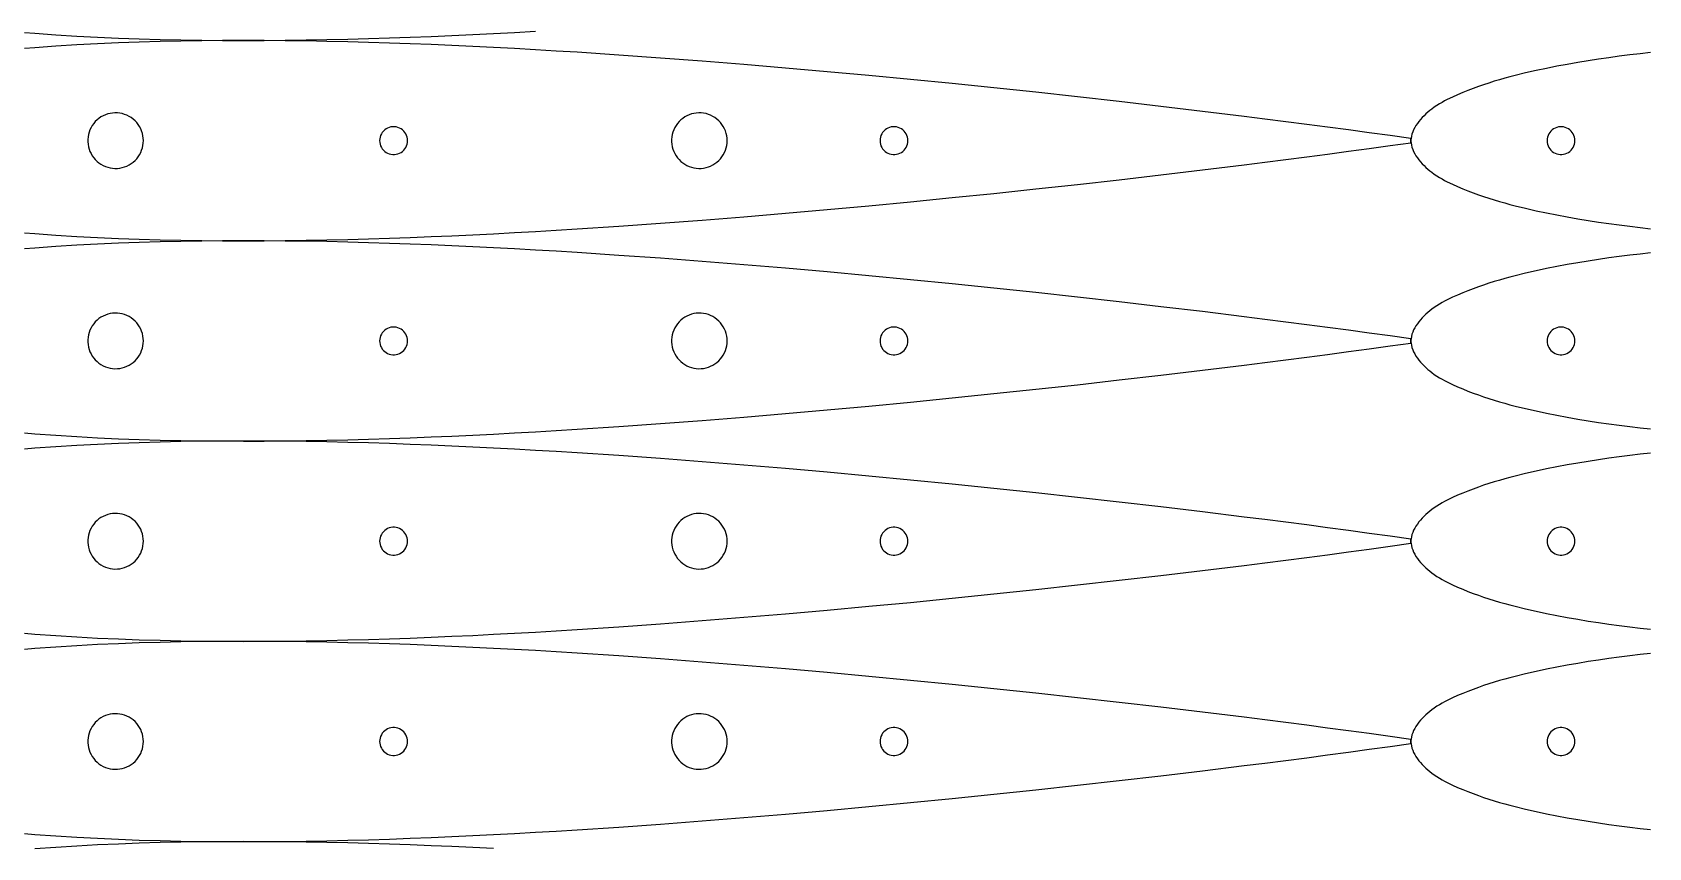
# Model space of a CAD drawing. Extents: x 0 to 1250, y 0 to 2500.
# Drawn here: x 652 to 942.8, y 179 to 325.6 of the extents above; entities that cross this region are included whole.
import ezdxf

# ---------------------------------------------------------------- set-up
doc = ezdxf.new("R2010")
doc.units = 0
doc.layers.get('0').update_dxf_attribs({"linetype": 'CONTINUOUS', "lineweight": 25})

msp = doc.modelspace()

# ---------------------------------------------------------------- linework, layer by layer
for points in [[(650.62, 325.584), (652.494, 325.433), (656.246, 325.16), (660, 324.925), (663.748, 324.726), (667.497, 324.559), (671.248, 324.422), (675, 324.314), (678.75, 324.232), (682.5, 324.174), (686.25, 324.141), (690.001, 324.13), (693.752, 324.14), (697.502, 324.17), (701.253, 324.219), (705.003, 324.287), (708.753, 324.373), (712.502, 324.475), (716.251, 324.593), (720, 324.726), (723.752, 324.873), (727.504, 325.034), (731.255, 325.208), (735.005, 325.394), (738.755, 325.593), (742.504, 325.803)], [(650.62, 289.569), (652.494, 289.418), (656.246, 289.146), (660, 288.911), (663.748, 288.711), (667.497, 288.544), (671.248, 288.408), (675, 288.299), (678.75, 288.217), (682.5, 288.16), (686.25, 288.126), (690.001, 288.115), (693.752, 288.125), (697.502, 288.155), (701.253, 288.205), (705.003, 288.273), (708.753, 288.359), (712.502, 288.461), (716.251, 288.579), (720, 288.712), (723.752, 288.859), (727.504, 289.02), (731.255, 289.194), (735.005, 289.38), (738.755, 289.578), (742.504, 289.788), (746.252, 290.009), (750, 290.241), (757.504, 290.735), (765.005, 291.267), (772.504, 291.834), (780.001, 292.434), (787.504, 293.065), (795.006, 293.725), (802.504, 294.414), (810, 295.129), (817.504, 295.873), (825.005, 296.642), (832.504, 297.436), (840, 298.255), (847.504, 299.099), (855.006, 299.967), (862.505, 300.86), (870, 301.778), (873.752, 302.247), (877.502, 302.724), (881.252, 303.208), (885, 303.701), (888.751, 304.203), (892.502, 304.713), (896.251, 305.227), (900, 305.743), (900, 306.502), (896.251, 307.018), (892.502, 307.532), (888.751, 308.041), (885, 308.544), (881.252, 309.037), (877.502, 309.521), (873.752, 309.998), (870, 310.467), (862.505, 311.385), (855.006, 312.278), (847.504, 313.146), (840, 313.99), (832.504, 314.809), (825.005, 315.603), (817.504, 316.372), (810, 317.115), (802.504, 317.831), (795.006, 318.519), (787.504, 319.18), (780.001, 319.81), (772.504, 320.41), (765.005, 320.978), (757.504, 321.51), (750, 322.004), (746.252, 322.236), (742.504, 322.457), (738.755, 322.667), (735.005, 322.865), (731.255, 323.051), (727.504, 323.225), (723.752, 323.386), (720, 323.533), (716.251, 323.666), (712.502, 323.784), (708.753, 323.886), (705.003, 323.972), (701.253, 324.04), (697.502, 324.089), (693.752, 324.12), (690.001, 324.13), (686.25, 324.118), (682.5, 324.085), (678.75, 324.028), (675, 323.946), (671.248, 323.837), (667.497, 323.701), (663.748, 323.534), (660, 323.334), (656.246, 323.099), (652.494, 322.827), (650.62, 322.675)], [(943.12, 321.96), (941.24, 321.75), (939.361, 321.526), (937.484, 321.288), (935.61, 321.035), (933.737, 320.765), (931.867, 320.477), (930, 320.171), (928.118, 319.842), (926.24, 319.492), (924.367, 319.119), (922.501, 318.722), (920.615, 318.293), (918.736, 317.832), (917.799, 317.587), (916.864, 317.332), (915.931, 317.066), (915, 316.787), (914.039, 316.486), (913.081, 316.171), (912.129, 315.841), (911.183, 315.497), (910.246, 315.138), (909.318, 314.764), (908.403, 314.374), (907.5, 313.968), (906.541, 313.507), (906.067, 313.263), (905.597, 313.007), (905.13, 312.735), (904.667, 312.446), (904.207, 312.137), (903.75, 311.804), (903.393, 311.525), (903.04, 311.232), (902.694, 310.925), (902.358, 310.604), (902.034, 310.272), (901.724, 309.93), (901.431, 309.577), (901.158, 309.216), (900.908, 308.846), (900.683, 308.47), (900.485, 308.088), (900.317, 307.701), (900.182, 307.309), (900.083, 306.915), (900.021, 306.519), (900.005, 306.321), (900, 306.122), (900.005, 305.924), (900.021, 305.725), (900.083, 305.329), (900.182, 304.935), (900.317, 304.544), (900.485, 304.157), (900.683, 303.775), (900.908, 303.399), (901.158, 303.029), (901.431, 302.668), (901.724, 302.315), (902.034, 301.972), (902.358, 301.64), (902.694, 301.32), (903.04, 301.013), (903.393, 300.719), (903.75, 300.441), (904.207, 300.108), (904.667, 299.799), (905.13, 299.509), (905.597, 299.238), (906.067, 298.982), (906.541, 298.738), (907.5, 298.277), (908.403, 297.871), (909.318, 297.481), (910.246, 297.107), (911.183, 296.748), (912.129, 296.404), (913.081, 296.074), (914.039, 295.759), (915, 295.458), (915.931, 295.179), (916.864, 294.913), (917.799, 294.658), (918.736, 294.413), (920.615, 293.952), (922.501, 293.523), (924.367, 293.126), (926.24, 292.753), (928.118, 292.403), (930, 292.074), (931.867, 291.768), (933.737, 291.48), (935.61, 291.21), (937.484, 290.956), (939.361, 290.718), (941.24, 290.495), (943.12, 290.285)], [(650.62, 253.555), (652.494, 253.404), (656.246, 253.131), (660, 252.896), (663.748, 252.697), (667.497, 252.53), (671.248, 252.393), (675, 252.285), (678.75, 252.203), (682.5, 252.146), (686.25, 252.112), (690.001, 252.101), (693.752, 252.111), (697.502, 252.141), (701.253, 252.191), (705.003, 252.259), (708.753, 252.344), (712.502, 252.446), (716.251, 252.565), (720, 252.697), (723.752, 252.845), (727.504, 253.005), (731.255, 253.179), (735.005, 253.365), (738.755, 253.564), (742.504, 253.774), (746.252, 253.995), (750, 254.227), (757.504, 254.721), (765.005, 255.253), (772.504, 255.82), (780.001, 256.42), (787.504, 257.051), (795.006, 257.711), (802.504, 258.399), (810, 259.115), (817.504, 259.858), (825.005, 260.627), (832.504, 261.421), (840, 262.24), (847.504, 263.084), (855.006, 263.952), (862.505, 264.845), (870, 265.763), (873.752, 266.233), (877.502, 266.709), (881.252, 267.194), (885, 267.687), (888.751, 268.189), (892.502, 268.698), (896.251, 269.212), (900, 269.729), (900, 270.487), (896.251, 271.004), (892.502, 271.518), (888.751, 272.027), (885, 272.529), (881.252, 273.022), (877.502, 273.507), (873.752, 273.983), (870, 274.453), (862.505, 275.371), (855.006, 276.264), (847.504, 277.132), (840, 277.976), (832.504, 278.794), (825.005, 279.589), (817.504, 280.358), (810, 281.101), (802.504, 281.817), (795.006, 282.505), (787.504, 283.165), (780.001, 283.796), (772.504, 284.396), (765.005, 284.963), (757.504, 285.495), (750, 285.989), (746.252, 286.221), (742.504, 286.442), (738.755, 286.652), (735.005, 286.851), (731.255, 287.037), (727.504, 287.211), (723.752, 287.371), (720, 287.519), (716.251, 287.651), (712.502, 287.769), (708.753, 287.872), (705.003, 287.957), (701.253, 288.025), (697.502, 288.075), (693.752, 288.105), (690.001, 288.115), (686.25, 288.104), (682.5, 288.07), (678.75, 288.013), (675, 287.931), (671.248, 287.823), (667.497, 287.686), (663.748, 287.519), (660, 287.32), (656.246, 287.085), (652.494, 286.812), (650.62, 286.661)], [(943.12, 285.945), (941.24, 285.736), (939.361, 285.512), (937.484, 285.274), (935.61, 285.02), (933.737, 284.75), (931.867, 284.462), (930, 284.156), (928.118, 283.827), (926.24, 283.477), (924.367, 283.104), (922.501, 282.708), (920.615, 282.279), (918.736, 281.817), (917.799, 281.573), (916.864, 281.317), (915.931, 281.051), (915, 280.773), (914.039, 280.472), (913.081, 280.156), (912.129, 279.827), (911.183, 279.483), (910.246, 279.124), (909.318, 278.749), (908.403, 278.359), (907.5, 277.953), (906.541, 277.493), (906.067, 277.249), (905.597, 276.993), (905.13, 276.721), (904.667, 276.432), (904.207, 276.122), (903.75, 275.79), (903.393, 275.511), (903.04, 275.217), (902.694, 274.91), (902.358, 274.59), (902.034, 274.258), (901.724, 273.915), (901.431, 273.563), (901.158, 273.201), (900.908, 272.832), (900.683, 272.455), (900.485, 272.073), (900.317, 271.686), (900.182, 271.295), (900.083, 270.901), (900.021, 270.505), (900.005, 270.307), (900, 270.108), (900.005, 269.909), (900.021, 269.711), (900.083, 269.315), (900.182, 268.921), (900.317, 268.53), (900.485, 268.143), (900.683, 267.761), (900.908, 267.384), (901.158, 267.015), (901.431, 266.653), (901.724, 266.301), (902.034, 265.958), (902.358, 265.626), (902.694, 265.306), (903.04, 264.998), (903.393, 264.705), (903.75, 264.426), (904.207, 264.094), (904.667, 263.784), (905.13, 263.495), (905.597, 263.224), (906.067, 262.967), (906.541, 262.723), (907.5, 262.263), (908.403, 261.857), (909.318, 261.467), (910.246, 261.092), (911.183, 260.733), (912.129, 260.389), (913.081, 260.06), (914.039, 259.745), (915, 259.443), (915.931, 259.165), (916.864, 258.899), (917.799, 258.643), (918.736, 258.399), (920.615, 257.937), (922.501, 257.508), (924.367, 257.111), (926.24, 256.739), (928.118, 256.389), (930, 256.06), (931.867, 255.754), (933.737, 255.466), (935.61, 255.196), (937.484, 254.942), (939.361, 254.704), (941.24, 254.481), (943.12, 254.271)], [(650.62, 217.541), (652.494, 217.389), (656.246, 217.117), (660, 216.882), (663.748, 216.682), (667.497, 216.515), (671.248, 216.379), (675, 216.27), (678.75, 216.188), (682.5, 216.131), (686.25, 216.098), (690.001, 216.086), (693.752, 216.096), (697.502, 216.127), (701.253, 216.176), (705.003, 216.244), (708.753, 216.33), (712.502, 216.432), (716.251, 216.55), (720, 216.683), (723.752, 216.83), (727.504, 216.991), (731.255, 217.165), (735.005, 217.351), (738.755, 217.549), (742.504, 217.759), (746.252, 217.981), (750, 218.212), (757.504, 218.706), (765.005, 219.238), (772.504, 219.806), (780.001, 220.406), (787.504, 221.036), (795.006, 221.697), (802.504, 222.385), (810, 223.101), (817.504, 223.844), (825.005, 224.613), (832.504, 225.407), (840, 226.226), (847.504, 227.07), (855.006, 227.938), (862.505, 228.831), (870, 229.749), (873.752, 230.218), (877.502, 230.695), (881.252, 231.179), (885, 231.672), (888.751, 232.175), (892.502, 232.684), (896.251, 233.198), (900, 233.714), (900, 234.473), (896.251, 234.989), (892.502, 235.503), (888.751, 236.013), (885, 236.515), (881.252, 237.008), (877.502, 237.492), (873.752, 237.969), (870, 238.438), (862.505, 239.356), (855.006, 240.249), (847.504, 241.118), (840, 241.961), (832.504, 242.78), (825.005, 243.574), (817.504, 244.343), (810, 245.087), (802.504, 245.802), (795.006, 246.491), (787.504, 247.151), (780.001, 247.782), (772.504, 248.381), (765.005, 248.949), (757.504, 249.481), (750, 249.975), (746.252, 250.207), (742.504, 250.428), (738.755, 250.638), (735.005, 250.836), (731.255, 251.022), (727.504, 251.196), (723.752, 251.357), (720, 251.504), (716.251, 251.637), (712.502, 251.755), (708.753, 251.857), (705.003, 251.943), (701.253, 252.011), (697.502, 252.061), (693.752, 252.091), (690.001, 252.101), (686.25, 252.09), (682.5, 252.056), (678.75, 251.999), (675, 251.917), (671.248, 251.808), (667.497, 251.672), (663.748, 251.505), (660, 251.305), (656.246, 251.07), (652.494, 250.798), (650.62, 250.647)], [(943.12, 249.931), (941.24, 249.721), (939.361, 249.498), (937.484, 249.26), (935.61, 249.006), (933.737, 248.736), (931.867, 248.448), (930, 248.142), (928.118, 247.813), (926.24, 247.463), (924.367, 247.09), (922.501, 246.693), (920.615, 246.264), (918.736, 245.803), (917.799, 245.558), (916.864, 245.303), (915.931, 245.037), (915, 244.758), (914.039, 244.457), (913.081, 244.142), (912.129, 243.812), (911.183, 243.468), (910.246, 243.109), (909.318, 242.735), (908.403, 242.345), (907.5, 241.939), (906.541, 241.478), (906.067, 241.234), (905.597, 240.978), (905.13, 240.707), (904.667, 240.417), (904.207, 240.108), (903.75, 239.775), (903.393, 239.497), (903.04, 239.203), (902.694, 238.896), (902.358, 238.576), (902.034, 238.244), (901.724, 237.901), (901.431, 237.548), (901.158, 237.187), (900.908, 236.817), (900.683, 236.441), (900.485, 236.059), (900.317, 235.672), (900.182, 235.281), (900.083, 234.887), (900.021, 234.491), (900.005, 234.292), (900, 234.094), (900.005, 233.895), (900.021, 233.697), (900.083, 233.301), (900.182, 232.907), (900.317, 232.516), (900.485, 232.128), (900.683, 231.746), (900.908, 231.37), (901.158, 231), (901.431, 230.639), (901.724, 230.286), (902.034, 229.944), (902.358, 229.612), (902.694, 229.291), (903.04, 228.984), (903.393, 228.691), (903.75, 228.412), (904.207, 228.079), (904.667, 227.77), (905.13, 227.481), (905.597, 227.209), (906.067, 226.953), (906.541, 226.709), (907.5, 226.248), (908.403, 225.842), (909.318, 225.452), (910.246, 225.078), (911.183, 224.719), (912.129, 224.375), (913.081, 224.045), (914.039, 223.73), (915, 223.429), (915.931, 223.15), (916.864, 222.884), (917.799, 222.629), (918.736, 222.384), (920.615, 221.923), (922.501, 221.494), (924.367, 221.097), (926.24, 220.724), (928.118, 220.374), (930, 220.045), (931.867, 219.739), (933.737, 219.451), (935.61, 219.181), (937.484, 218.928), (939.361, 218.69), (941.24, 218.466), (943.12, 218.256)], [(650.62, 181.526), (652.494, 181.375), (656.246, 181.102), (660, 180.868), (663.748, 180.668), (667.497, 180.501), (671.248, 180.364), (675, 180.256), (678.75, 180.174), (682.5, 180.117), (686.25, 180.083), (690.001, 180.072), (693.752, 180.082), (697.502, 180.112), (701.253, 180.162), (705.003, 180.23), (708.753, 180.316), (712.502, 180.418), (716.251, 180.536), (720, 180.669), (723.752, 180.816), (727.504, 180.977), (731.255, 181.15), (735.005, 181.337), (738.755, 181.535), (742.504, 181.745), (746.252, 181.966), (750, 182.198), (757.504, 182.692), (765.005, 183.224), (772.504, 183.791), (780.001, 184.391), (787.504, 185.022), (795.006, 185.682), (802.504, 186.37), (810, 187.086), (817.504, 187.829), (825.005, 188.599), (832.504, 189.393), (840, 190.211), (847.504, 191.055), (855.006, 191.923), (862.505, 192.816), (870, 193.734), (873.752, 194.204), (877.502, 194.68), (881.252, 195.165), (885, 195.658), (888.751, 196.16), (892.502, 196.67), (896.251, 197.184), (900, 197.7), (900, 198.459), (896.251, 198.975), (892.502, 199.489), (888.751, 199.998), (885, 200.5), (881.252, 200.994), (877.502, 201.478), (873.752, 201.954), (870, 202.424), (862.505, 203.342), (855.006, 204.235), (847.504, 205.103), (840, 205.947), (832.504, 206.766), (825.005, 207.56), (817.504, 208.329), (810, 209.072), (802.504, 209.788), (795.006, 210.476), (787.504, 211.136), (780.001, 211.767), (772.504, 212.367), (765.005, 212.934), (757.504, 213.466), (750, 213.961), (746.252, 214.192), (742.504, 214.413), (738.755, 214.623), (735.005, 214.822), (731.255, 215.008), (727.504, 215.182), (723.752, 215.343), (720, 215.49), (716.251, 215.623), (712.502, 215.741), (708.753, 215.843), (705.003, 215.929), (701.253, 215.997), (697.502, 216.046), (693.752, 216.076), (690.001, 216.086), (686.25, 216.075), (682.5, 216.042), (678.75, 215.984), (675, 215.902), (671.248, 215.794), (667.497, 215.657), (663.748, 215.49), (660, 215.291), (656.246, 215.056), (652.494, 214.784), (650.62, 214.632)], [(943.12, 213.916), (941.24, 213.707), (939.361, 213.483), (937.484, 213.245), (935.61, 212.992), (933.737, 212.721), (931.867, 212.434), (930, 212.127), (928.118, 211.798), (926.24, 211.448), (924.367, 211.076), (922.501, 210.679), (920.615, 210.25), (918.736, 209.788), (917.799, 209.544), (916.864, 209.289), (915.931, 209.022), (915, 208.744), (914.039, 208.443), (913.081, 208.128), (912.129, 207.798), (911.183, 207.454), (910.246, 207.095), (909.318, 206.72), (908.403, 206.33), (907.5, 205.924), (906.541, 205.464), (906.067, 205.22), (905.597, 204.964), (905.13, 204.692), (904.667, 204.403), (904.207, 204.094), (903.75, 203.761), (903.393, 203.482), (903.04, 203.189), (902.694, 202.881), (902.358, 202.561), (902.034, 202.229), (901.724, 201.886), (901.431, 201.534), (901.158, 201.172), (900.908, 200.803), (900.683, 200.427), (900.485, 200.044), (900.317, 199.657), (900.182, 199.266), (900.083, 198.872), (900.021, 198.476), (900.005, 198.278), (900, 198.079), (900.005, 197.881), (900.021, 197.682), (900.083, 197.286), (900.182, 196.892), (900.317, 196.501), (900.485, 196.114), (900.683, 195.732), (900.908, 195.356), (901.158, 194.986), (901.431, 194.625), (901.724, 194.272), (902.034, 193.929), (902.358, 193.597), (902.694, 193.277), (903.04, 192.97), (903.393, 192.676), (903.75, 192.397), (904.207, 192.065), (904.667, 191.755), (905.13, 191.466), (905.597, 191.195), (906.067, 190.938), (906.541, 190.695), (907.5, 190.234), (908.403, 189.828), (909.318, 189.438), (910.246, 189.064), (911.183, 188.704), (912.129, 188.36), (913.081, 188.031), (914.039, 187.716), (915, 187.414), (915.931, 187.136), (916.864, 186.87), (917.799, 186.615), (918.736, 186.37), (920.615, 185.909), (922.501, 185.48), (924.367, 185.083), (926.24, 184.71), (928.118, 184.36), (930, 184.031), (931.867, 183.725), (933.737, 183.437), (935.61, 183.167), (937.484, 182.913), (939.361, 182.675), (941.24, 182.452), (943.12, 182.242)], [(735.005, 178.807), (731.255, 178.994), (727.504, 179.167), (723.752, 179.328), (720, 179.475), (716.251, 179.608), (712.502, 179.726), (708.753, 179.829), (705.003, 179.914), (701.253, 179.982), (697.502, 180.032), (693.752, 180.062), (690.001, 180.072), (686.25, 180.061), (682.5, 180.027), (678.75, 179.97), (675, 179.888), (671.248, 179.78), (667.497, 179.643), (663.748, 179.476), (660, 179.276), (656.246, 179.042), (652.494, 178.769)]]:
    msp.add_lwpolyline(points)
for points in [[(672, 306.122), (671.98, 306.564), (671.922, 307.003), (671.825, 307.434), (671.69, 307.856), (671.519, 308.263), (671.312, 308.654), (671.071, 309.025), (670.798, 309.374), (670.496, 309.697), (670.167, 309.992), (669.812, 310.257), (669.436, 310.489), (669.04, 310.687), (668.629, 310.85), (668.205, 310.975), (667.771, 311.063), (667.332, 311.111), (666.889, 311.121), (666.448, 311.092), (666.011, 311.024), (665.582, 310.917), (665.163, 310.773), (664.76, 310.592), (664.373, 310.377), (664.008, 310.128), (663.665, 309.848), (663.349, 309.539), (663.062, 309.203), (662.805, 308.843), (662.581, 308.461), (662.391, 308.061), (662.238, 307.646), (662.122, 307.22), (662.044, 306.784), (662.005, 306.344), (662.005, 305.901), (662.044, 305.461), (662.122, 305.025), (662.238, 304.598), (662.391, 304.184), (662.581, 303.784), (662.805, 303.402), (663.062, 303.042), (663.349, 302.706), (663.665, 302.397), (664.008, 302.117), (664.373, 301.868), (664.76, 301.652), (665.163, 301.472), (665.582, 301.328), (666.011, 301.221), (666.448, 301.153), (666.889, 301.124), (667.332, 301.133), (667.771, 301.182), (668.205, 301.27), (668.629, 301.395), (669.04, 301.558), (669.436, 301.756), (669.812, 301.988), (670.167, 302.253), (670.496, 302.548), (670.798, 302.871), (671.071, 303.219), (671.312, 303.591), (671.519, 303.982), (671.69, 304.389), (671.825, 304.81), (671.922, 305.242), (671.98, 305.68)], [(777, 306.122), (776.98, 306.564), (776.922, 307.003), (776.825, 307.434), (776.69, 307.856), (776.519, 308.263), (776.312, 308.654), (776.071, 309.025), (775.798, 309.374), (775.496, 309.697), (775.167, 309.992), (774.812, 310.257), (774.436, 310.489), (774.04, 310.687), (773.629, 310.85), (773.205, 310.975), (772.771, 311.063), (772.332, 311.111), (771.889, 311.121), (771.448, 311.092), (771.011, 311.024), (770.582, 310.917), (770.163, 310.773), (769.76, 310.592), (769.373, 310.377), (769.008, 310.128), (768.665, 309.848), (768.349, 309.539), (768.062, 309.203), (767.805, 308.843), (767.581, 308.461), (767.391, 308.061), (767.238, 307.646), (767.122, 307.22), (767.044, 306.784), (767.005, 306.344), (767.005, 305.901), (767.044, 305.461), (767.122, 305.025), (767.238, 304.598), (767.391, 304.184), (767.581, 303.784), (767.805, 303.402), (768.062, 303.042), (768.349, 302.706), (768.665, 302.397), (769.008, 302.117), (769.373, 301.868), (769.76, 301.652), (770.163, 301.472), (770.582, 301.328), (771.011, 301.221), (771.448, 301.153), (771.889, 301.124), (772.332, 301.133), (772.771, 301.182), (773.205, 301.27), (773.629, 301.395), (774.04, 301.558), (774.436, 301.756), (774.812, 301.988), (775.167, 302.253), (775.496, 302.548), (775.798, 302.871), (776.071, 303.219), (776.312, 303.591), (776.519, 303.982), (776.69, 304.389), (776.825, 304.81), (776.922, 305.242), (776.98, 305.68)], [(719.5, 306.122), (719.48, 306.436), (719.422, 306.744), (719.324, 307.043), (719.191, 307.327), (719.023, 307.592), (718.822, 307.834), (718.594, 308.049), (718.34, 308.233), (718.064, 308.385), (717.773, 308.5), (717.468, 308.578), (717.157, 308.618), (716.843, 308.618), (716.532, 308.578), (716.227, 308.5), (715.936, 308.385), (715.66, 308.233), (715.406, 308.049), (715.178, 307.834), (714.977, 307.592), (714.809, 307.327), (714.676, 307.043), (714.578, 306.744), (714.52, 306.436), (714.5, 306.122), (714.52, 305.809), (714.578, 305.501), (714.676, 305.202), (714.809, 304.918), (714.977, 304.653), (715.178, 304.411), (715.406, 304.196), (715.66, 304.012), (715.936, 303.86), (716.227, 303.745), (716.532, 303.667), (716.843, 303.627), (717.157, 303.627), (717.468, 303.667), (717.773, 303.745), (718.064, 303.86), (718.34, 304.012), (718.594, 304.196), (718.822, 304.411), (719.023, 304.653), (719.191, 304.918), (719.324, 305.202), (719.422, 305.501), (719.48, 305.809)], [(809.5, 306.122), (809.48, 306.436), (809.422, 306.744), (809.324, 307.043), (809.191, 307.327), (809.023, 307.592), (808.822, 307.834), (808.594, 308.049), (808.34, 308.233), (808.064, 308.385), (807.773, 308.5), (807.468, 308.578), (807.157, 308.618), (806.843, 308.618), (806.532, 308.578), (806.227, 308.5), (805.936, 308.385), (805.66, 308.233), (805.406, 308.049), (805.178, 307.834), (804.977, 307.592), (804.809, 307.327), (804.676, 307.043), (804.578, 306.744), (804.52, 306.436), (804.5, 306.122), (804.52, 305.809), (804.578, 305.501), (804.676, 305.202), (804.809, 304.918), (804.977, 304.653), (805.178, 304.411), (805.406, 304.196), (805.66, 304.012), (805.936, 303.86), (806.227, 303.745), (806.532, 303.667), (806.843, 303.627), (807.157, 303.627), (807.468, 303.667), (807.773, 303.745), (808.064, 303.86), (808.34, 304.012), (808.594, 304.196), (808.822, 304.411), (809.023, 304.653), (809.191, 304.918), (809.324, 305.202), (809.422, 305.501), (809.48, 305.809)], [(929.5, 306.122), (929.48, 306.436), (929.422, 306.744), (929.324, 307.043), (929.191, 307.327), (929.023, 307.592), (928.822, 307.834), (928.594, 308.049), (928.34, 308.233), (928.064, 308.385), (927.773, 308.5), (927.468, 308.578), (927.157, 308.618), (926.843, 308.618), (926.532, 308.578), (926.227, 308.5), (925.936, 308.385), (925.66, 308.233), (925.406, 308.049), (925.178, 307.834), (924.977, 307.592), (924.809, 307.327), (924.676, 307.043), (924.578, 306.744), (924.52, 306.436), (924.5, 306.122), (924.52, 305.809), (924.578, 305.501), (924.676, 305.202), (924.809, 304.918), (924.977, 304.653), (925.178, 304.411), (925.406, 304.196), (925.66, 304.012), (925.936, 303.86), (926.227, 303.745), (926.532, 303.667), (926.843, 303.627), (927.157, 303.627), (927.468, 303.667), (927.773, 303.745), (928.064, 303.86), (928.34, 304.012), (928.594, 304.196), (928.822, 304.411), (929.023, 304.653), (929.191, 304.918), (929.324, 305.202), (929.422, 305.501), (929.48, 305.809)], [(672, 270.108), (671.98, 270.55), (671.922, 270.988), (671.825, 271.42), (671.69, 271.841), (671.519, 272.249), (671.312, 272.64), (671.071, 273.011), (670.798, 273.359), (670.496, 273.682), (670.167, 273.977), (669.812, 274.242), (669.436, 274.474), (669.04, 274.673), (668.629, 274.835), (668.205, 274.961), (667.771, 275.048), (667.332, 275.097), (666.889, 275.107), (666.448, 275.077), (666.011, 275.009), (665.582, 274.903), (665.163, 274.758), (664.76, 274.578), (664.373, 274.363), (664.008, 274.114), (663.665, 273.834), (663.349, 273.524), (663.062, 273.188), (662.805, 272.828), (662.581, 272.447), (662.391, 272.047), (662.238, 271.632), (662.122, 271.205), (662.044, 270.77), (662.005, 270.329), (662.005, 269.887), (662.044, 269.446), (662.122, 269.011), (662.238, 268.584), (662.391, 268.169), (662.581, 267.769), (662.805, 267.388), (663.062, 267.028), (663.349, 266.692), (663.665, 266.382), (664.008, 266.102), (664.373, 265.853), (664.76, 265.638), (665.163, 265.457), (665.582, 265.313), (666.011, 265.207), (666.448, 265.139), (666.889, 265.109), (667.332, 265.119), (667.771, 265.168), (668.205, 265.255), (668.629, 265.381), (669.04, 265.543), (669.436, 265.741), (669.812, 265.974), (670.167, 266.239), (670.496, 266.534), (670.798, 266.857), (671.071, 267.205), (671.312, 267.576), (671.519, 267.967), (671.69, 268.375), (671.825, 268.796), (671.922, 269.228), (671.98, 269.666)], [(777, 270.108), (776.98, 270.55), (776.922, 270.988), (776.825, 271.42), (776.69, 271.841), (776.519, 272.249), (776.312, 272.64), (776.071, 273.011), (775.798, 273.359), (775.496, 273.682), (775.167, 273.977), (774.812, 274.242), (774.436, 274.474), (774.04, 274.673), (773.629, 274.835), (773.205, 274.961), (772.771, 275.048), (772.332, 275.097), (771.889, 275.107), (771.448, 275.077), (771.011, 275.009), (770.582, 274.903), (770.163, 274.758), (769.76, 274.578), (769.373, 274.363), (769.008, 274.114), (768.665, 273.834), (768.349, 273.524), (768.062, 273.188), (767.805, 272.828), (767.581, 272.447), (767.391, 272.047), (767.238, 271.632), (767.122, 271.205), (767.044, 270.77), (767.005, 270.329), (767.005, 269.887), (767.044, 269.446), (767.122, 269.011), (767.238, 268.584), (767.391, 268.169), (767.581, 267.769), (767.805, 267.388), (768.062, 267.028), (768.349, 266.692), (768.665, 266.382), (769.008, 266.102), (769.373, 265.853), (769.76, 265.638), (770.163, 265.457), (770.582, 265.313), (771.011, 265.207), (771.448, 265.139), (771.889, 265.109), (772.332, 265.119), (772.771, 265.168), (773.205, 265.255), (773.629, 265.381), (774.04, 265.543), (774.436, 265.741), (774.812, 265.974), (775.167, 266.239), (775.496, 266.534), (775.798, 266.857), (776.071, 267.205), (776.312, 267.576), (776.519, 267.967), (776.69, 268.375), (776.825, 268.796), (776.922, 269.228), (776.98, 269.666)], [(719.5, 270.108), (719.48, 270.421), (719.422, 270.73), (719.324, 271.028), (719.191, 271.312), (719.023, 271.577), (718.822, 271.819), (718.594, 272.034), (718.34, 272.219), (718.064, 272.37), (717.773, 272.486), (717.468, 272.564), (717.157, 272.603), (716.843, 272.603), (716.532, 272.564), (716.227, 272.486), (715.936, 272.37), (715.66, 272.219), (715.406, 272.034), (715.178, 271.819), (714.977, 271.577), (714.809, 271.312), (714.676, 271.028), (714.578, 270.73), (714.52, 270.421), (714.5, 270.108), (714.52, 269.795), (714.578, 269.486), (714.676, 269.188), (714.809, 268.904), (714.977, 268.639), (715.178, 268.397), (715.406, 268.182), (715.66, 267.997), (715.936, 267.846), (716.227, 267.73), (716.532, 267.652), (716.843, 267.613), (717.157, 267.613), (717.468, 267.652), (717.773, 267.73), (718.064, 267.846), (718.34, 267.997), (718.594, 268.182), (718.822, 268.397), (719.023, 268.639), (719.191, 268.904), (719.324, 269.188), (719.422, 269.486), (719.48, 269.795)], [(809.5, 270.108), (809.48, 270.421), (809.422, 270.73), (809.324, 271.028), (809.191, 271.312), (809.023, 271.577), (808.822, 271.819), (808.594, 272.034), (808.34, 272.219), (808.064, 272.37), (807.773, 272.486), (807.468, 272.564), (807.157, 272.603), (806.843, 272.603), (806.532, 272.564), (806.227, 272.486), (805.936, 272.37), (805.66, 272.219), (805.406, 272.034), (805.178, 271.819), (804.977, 271.577), (804.809, 271.312), (804.676, 271.028), (804.578, 270.73), (804.52, 270.421), (804.5, 270.108), (804.52, 269.795), (804.578, 269.486), (804.676, 269.188), (804.809, 268.904), (804.977, 268.639), (805.178, 268.397), (805.406, 268.182), (805.66, 267.997), (805.936, 267.846), (806.227, 267.73), (806.532, 267.652), (806.843, 267.613), (807.157, 267.613), (807.468, 267.652), (807.773, 267.73), (808.064, 267.846), (808.34, 267.997), (808.594, 268.182), (808.822, 268.397), (809.023, 268.639), (809.191, 268.904), (809.324, 269.188), (809.422, 269.486), (809.48, 269.795)], [(929.5, 270.108), (929.48, 270.421), (929.422, 270.73), (929.324, 271.028), (929.191, 271.312), (929.023, 271.577), (928.822, 271.819), (928.594, 272.034), (928.34, 272.219), (928.064, 272.37), (927.773, 272.486), (927.468, 272.564), (927.157, 272.603), (926.843, 272.603), (926.532, 272.564), (926.227, 272.486), (925.936, 272.37), (925.66, 272.219), (925.406, 272.034), (925.178, 271.819), (924.977, 271.577), (924.809, 271.312), (924.676, 271.028), (924.578, 270.73), (924.52, 270.421), (924.5, 270.108), (924.52, 269.795), (924.578, 269.486), (924.676, 269.188), (924.809, 268.904), (924.977, 268.639), (925.178, 268.397), (925.406, 268.182), (925.66, 267.997), (925.936, 267.846), (926.227, 267.73), (926.532, 267.652), (926.843, 267.613), (927.157, 267.613), (927.468, 267.652), (927.773, 267.73), (928.064, 267.846), (928.34, 267.997), (928.594, 268.182), (928.822, 268.397), (929.023, 268.639), (929.191, 268.904), (929.324, 269.188), (929.422, 269.486), (929.48, 269.795)], [(672, 234.094), (671.98, 234.536), (671.922, 234.974), (671.825, 235.405), (671.69, 235.827), (671.519, 236.234), (671.312, 236.625), (671.071, 236.997), (670.798, 237.345), (670.496, 237.668), (670.167, 237.963), (669.812, 238.228), (669.436, 238.46), (669.04, 238.658), (668.629, 238.821), (668.205, 238.946), (667.771, 239.034), (667.332, 239.083), (666.889, 239.092), (666.448, 239.063), (666.011, 238.995), (665.582, 238.888), (665.163, 238.744), (664.76, 238.564), (664.373, 238.348), (664.008, 238.099), (663.665, 237.819), (663.349, 237.51), (663.062, 237.174), (662.805, 236.814), (662.581, 236.432), (662.391, 236.032), (662.238, 235.618), (662.122, 235.191), (662.044, 234.755), (662.005, 234.315), (662.005, 233.872), (662.044, 233.432), (662.122, 232.996), (662.238, 232.57), (662.391, 232.155), (662.581, 231.755), (662.805, 231.374), (663.062, 231.013), (663.349, 230.677), (663.665, 230.368), (664.008, 230.088), (664.373, 229.839), (664.76, 229.624), (665.163, 229.443), (665.582, 229.299), (666.011, 229.192), (666.448, 229.124), (666.889, 229.095), (667.332, 229.105), (667.771, 229.153), (668.205, 229.241), (668.629, 229.366), (669.04, 229.529), (669.436, 229.727), (669.812, 229.959), (670.167, 230.224), (670.496, 230.519), (670.798, 230.842), (671.071, 231.191), (671.312, 231.562), (671.519, 231.953), (671.69, 232.36), (671.825, 232.782), (671.922, 233.213), (671.98, 233.652)], [(777, 234.094), (776.98, 234.536), (776.922, 234.974), (776.825, 235.405), (776.69, 235.827), (776.519, 236.234), (776.312, 236.625), (776.071, 236.997), (775.798, 237.345), (775.496, 237.668), (775.167, 237.963), (774.812, 238.228), (774.436, 238.46), (774.04, 238.658), (773.629, 238.821), (773.205, 238.946), (772.771, 239.034), (772.332, 239.083), (771.889, 239.092), (771.448, 239.063), (771.011, 238.995), (770.582, 238.888), (770.163, 238.744), (769.76, 238.564), (769.373, 238.348), (769.008, 238.099), (768.665, 237.819), (768.349, 237.51), (768.062, 237.174), (767.805, 236.814), (767.581, 236.432), (767.391, 236.032), (767.238, 235.618), (767.122, 235.191), (767.044, 234.755), (767.005, 234.315), (767.005, 233.872), (767.044, 233.432), (767.122, 232.996), (767.238, 232.57), (767.391, 232.155), (767.581, 231.755), (767.805, 231.374), (768.062, 231.013), (768.349, 230.677), (768.665, 230.368), (769.008, 230.088), (769.373, 229.839), (769.76, 229.624), (770.163, 229.443), (770.582, 229.299), (771.011, 229.192), (771.448, 229.124), (771.889, 229.095), (772.332, 229.105), (772.771, 229.153), (773.205, 229.241), (773.629, 229.366), (774.04, 229.529), (774.436, 229.727), (774.812, 229.959), (775.167, 230.224), (775.496, 230.519), (775.798, 230.842), (776.071, 231.191), (776.312, 231.562), (776.519, 231.953), (776.69, 232.36), (776.825, 232.782), (776.922, 233.213), (776.98, 233.652)], [(719.5, 234.094), (719.48, 234.407), (719.422, 234.715), (719.324, 235.014), (719.191, 235.298), (719.023, 235.563), (718.822, 235.805), (718.594, 236.02), (718.34, 236.204), (718.064, 236.356), (717.773, 236.471), (717.468, 236.549), (717.157, 236.589), (716.843, 236.589), (716.532, 236.549), (716.227, 236.471), (715.936, 236.356), (715.66, 236.204), (715.406, 236.02), (715.178, 235.805), (714.977, 235.563), (714.809, 235.298), (714.676, 235.014), (714.578, 234.715), (714.52, 234.407), (714.5, 234.094), (714.52, 233.78), (714.578, 233.472), (714.676, 233.173), (714.809, 232.889), (714.977, 232.624), (715.178, 232.382), (715.406, 232.167), (715.66, 231.983), (715.936, 231.832), (716.227, 231.716), (716.532, 231.638), (716.843, 231.599), (717.157, 231.599), (717.468, 231.638), (717.773, 231.716), (718.064, 231.832), (718.34, 231.983), (718.594, 232.167), (718.822, 232.382), (719.023, 232.624), (719.191, 232.889), (719.324, 233.173), (719.422, 233.472), (719.48, 233.78)], [(809.5, 234.094), (809.48, 234.407), (809.422, 234.715), (809.324, 235.014), (809.191, 235.298), (809.023, 235.563), (808.822, 235.805), (808.594, 236.02), (808.34, 236.204), (808.064, 236.356), (807.773, 236.471), (807.468, 236.549), (807.157, 236.589), (806.843, 236.589), (806.532, 236.549), (806.227, 236.471), (805.936, 236.356), (805.66, 236.204), (805.406, 236.02), (805.178, 235.805), (804.977, 235.563), (804.809, 235.298), (804.676, 235.014), (804.578, 234.715), (804.52, 234.407), (804.5, 234.094), (804.52, 233.78), (804.578, 233.472), (804.676, 233.173), (804.809, 232.889), (804.977, 232.624), (805.178, 232.382), (805.406, 232.167), (805.66, 231.983), (805.936, 231.832), (806.227, 231.716), (806.532, 231.638), (806.843, 231.599), (807.157, 231.599), (807.468, 231.638), (807.773, 231.716), (808.064, 231.832), (808.34, 231.983), (808.594, 232.167), (808.822, 232.382), (809.023, 232.624), (809.191, 232.889), (809.324, 233.173), (809.422, 233.472), (809.48, 233.78)], [(929.5, 234.094), (929.48, 234.407), (929.422, 234.715), (929.324, 235.014), (929.191, 235.298), (929.023, 235.563), (928.822, 235.805), (928.594, 236.02), (928.34, 236.204), (928.064, 236.356), (927.773, 236.471), (927.468, 236.549), (927.157, 236.589), (926.843, 236.589), (926.532, 236.549), (926.227, 236.471), (925.936, 236.356), (925.66, 236.204), (925.406, 236.02), (925.178, 235.805), (924.977, 235.563), (924.809, 235.298), (924.676, 235.014), (924.578, 234.715), (924.52, 234.407), (924.5, 234.094), (924.52, 233.78), (924.578, 233.472), (924.676, 233.173), (924.809, 232.889), (924.977, 232.624), (925.178, 232.382), (925.406, 232.167), (925.66, 231.983), (925.936, 231.832), (926.227, 231.716), (926.532, 231.638), (926.843, 231.599), (927.157, 231.599), (927.468, 231.638), (927.773, 231.716), (928.064, 231.832), (928.34, 231.983), (928.594, 232.167), (928.822, 232.382), (929.023, 232.624), (929.191, 232.889), (929.324, 233.173), (929.422, 233.472), (929.48, 233.78)], [(672, 198.079), (671.98, 198.521), (671.922, 198.959), (671.825, 199.391), (671.69, 199.812), (671.519, 200.22), (671.312, 200.611), (671.071, 200.982), (670.798, 201.331), (670.496, 201.654), (670.167, 201.949), (669.812, 202.213), (669.436, 202.446), (669.04, 202.644), (668.629, 202.806), (668.205, 202.932), (667.771, 203.019), (667.332, 203.068), (666.889, 203.078), (666.448, 203.049), (666.011, 202.98), (665.582, 202.874), (665.163, 202.73), (664.76, 202.549), (664.373, 202.334), (664.008, 202.085), (663.665, 201.805), (663.349, 201.495), (663.062, 201.159), (662.805, 200.799), (662.581, 200.418), (662.391, 200.018), (662.238, 199.603), (662.122, 199.176), (662.044, 198.741), (662.005, 198.3), (662.005, 197.858), (662.044, 197.417), (662.122, 196.982), (662.238, 196.555), (662.391, 196.14), (662.581, 195.74), (662.805, 195.359), (663.062, 194.999), (663.349, 194.663), (663.665, 194.354), (664.008, 194.073), (664.373, 193.825), (664.76, 193.609), (665.163, 193.429), (665.582, 193.285), (666.011, 193.178), (666.448, 193.11), (666.889, 193.08), (667.332, 193.09), (667.771, 193.139), (668.205, 193.227), (668.629, 193.352), (669.04, 193.514), (669.436, 193.713), (669.812, 193.945), (670.167, 194.21), (670.496, 194.505), (670.798, 194.828), (671.071, 195.176), (671.312, 195.547), (671.519, 195.938), (671.69, 196.346), (671.825, 196.767), (671.922, 197.199), (671.98, 197.637)], [(777, 198.079), (776.98, 198.521), (776.922, 198.959), (776.825, 199.391), (776.69, 199.812), (776.519, 200.22), (776.312, 200.611), (776.071, 200.982), (775.798, 201.331), (775.496, 201.654), (775.167, 201.949), (774.812, 202.213), (774.436, 202.446), (774.04, 202.644), (773.629, 202.806), (773.205, 202.932), (772.771, 203.019), (772.332, 203.068), (771.889, 203.078), (771.448, 203.049), (771.011, 202.98), (770.582, 202.874), (770.163, 202.73), (769.76, 202.549), (769.373, 202.334), (769.008, 202.085), (768.665, 201.805), (768.349, 201.495), (768.062, 201.159), (767.805, 200.799), (767.581, 200.418), (767.391, 200.018), (767.238, 199.603), (767.122, 199.176), (767.044, 198.741), (767.005, 198.3), (767.005, 197.858), (767.044, 197.417), (767.122, 196.982), (767.238, 196.555), (767.391, 196.14), (767.581, 195.74), (767.805, 195.359), (768.062, 194.999), (768.349, 194.663), (768.665, 194.354), (769.008, 194.073), (769.373, 193.825), (769.76, 193.609), (770.163, 193.429), (770.582, 193.285), (771.011, 193.178), (771.448, 193.11), (771.889, 193.08), (772.332, 193.09), (772.771, 193.139), (773.205, 193.227), (773.629, 193.352), (774.04, 193.514), (774.436, 193.713), (774.812, 193.945), (775.167, 194.21), (775.496, 194.505), (775.798, 194.828), (776.071, 195.176), (776.312, 195.547), (776.519, 195.938), (776.69, 196.346), (776.825, 196.767), (776.922, 197.199), (776.98, 197.637)], [(719.5, 198.079), (719.48, 198.393), (719.422, 198.701), (719.324, 199), (719.191, 199.284), (719.023, 199.549), (718.822, 199.791), (718.594, 200.006), (718.34, 200.19), (718.064, 200.341), (717.773, 200.457), (717.468, 200.535), (717.157, 200.574), (716.843, 200.574), (716.532, 200.535), (716.227, 200.457), (715.936, 200.341), (715.66, 200.19), (715.406, 200.006), (715.178, 199.791), (714.977, 199.549), (714.809, 199.284), (714.676, 199), (714.578, 198.701), (714.52, 198.393), (714.5, 198.079), (714.52, 197.766), (714.578, 197.458), (714.676, 197.159), (714.809, 196.875), (714.977, 196.61), (715.178, 196.368), (715.406, 196.153), (715.66, 195.968), (715.936, 195.817), (716.227, 195.702), (716.532, 195.624), (716.843, 195.584), (717.157, 195.584), (717.468, 195.624), (717.773, 195.702), (718.064, 195.817), (718.34, 195.968), (718.594, 196.153), (718.822, 196.368), (719.023, 196.61), (719.191, 196.875), (719.324, 197.159), (719.422, 197.458), (719.48, 197.766)], [(809.5, 198.079), (809.48, 198.393), (809.422, 198.701), (809.324, 199), (809.191, 199.284), (809.023, 199.549), (808.822, 199.791), (808.594, 200.006), (808.34, 200.19), (808.064, 200.341), (807.773, 200.457), (807.468, 200.535), (807.157, 200.574), (806.843, 200.574), (806.532, 200.535), (806.227, 200.457), (805.936, 200.341), (805.66, 200.19), (805.406, 200.006), (805.178, 199.791), (804.977, 199.549), (804.809, 199.284), (804.676, 199), (804.578, 198.701), (804.52, 198.393), (804.5, 198.079), (804.52, 197.766), (804.578, 197.458), (804.676, 197.159), (804.809, 196.875), (804.977, 196.61), (805.178, 196.368), (805.406, 196.153), (805.66, 195.968), (805.936, 195.817), (806.227, 195.702), (806.532, 195.624), (806.843, 195.584), (807.157, 195.584), (807.468, 195.624), (807.773, 195.702), (808.064, 195.817), (808.34, 195.968), (808.594, 196.153), (808.822, 196.368), (809.023, 196.61), (809.191, 196.875), (809.324, 197.159), (809.422, 197.458), (809.48, 197.766)], [(929.5, 198.079), (929.48, 198.393), (929.422, 198.701), (929.324, 199), (929.191, 199.284), (929.023, 199.549), (928.822, 199.791), (928.594, 200.006), (928.34, 200.19), (928.064, 200.341), (927.773, 200.457), (927.468, 200.535), (927.157, 200.574), (926.843, 200.574), (926.532, 200.535), (926.227, 200.457), (925.936, 200.341), (925.66, 200.19), (925.406, 200.006), (925.178, 199.791), (924.977, 199.549), (924.809, 199.284), (924.676, 199), (924.578, 198.701), (924.52, 198.393), (924.5, 198.079), (924.52, 197.766), (924.578, 197.458), (924.676, 197.159), (924.809, 196.875), (924.977, 196.61), (925.178, 196.368), (925.406, 196.153), (925.66, 195.968), (925.936, 195.817), (926.227, 195.702), (926.532, 195.624), (926.843, 195.584), (927.157, 195.584), (927.468, 195.624), (927.773, 195.702), (928.064, 195.817), (928.34, 195.968), (928.594, 196.153), (928.822, 196.368), (929.023, 196.61), (929.191, 196.875), (929.324, 197.159), (929.422, 197.458), (929.48, 197.766)]]:
    msp.add_lwpolyline(points, close=True)

doc.saveas('drawing.dxf')
